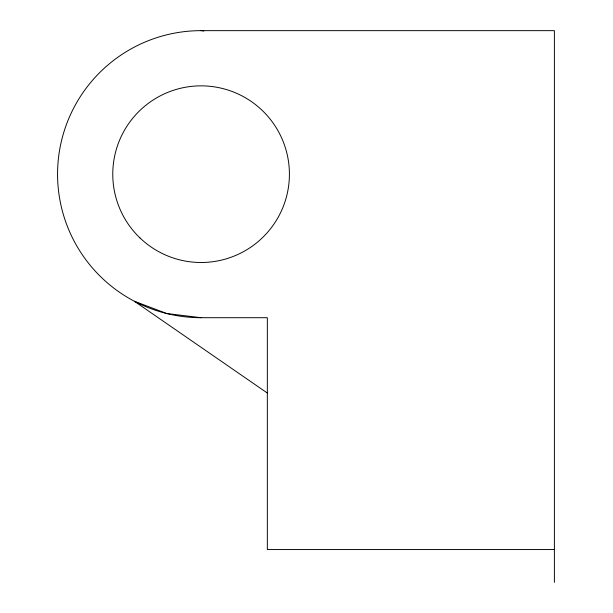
<?xml version="1.0" encoding="UTF-8"?>
<svg xmlns="http://www.w3.org/2000/svg" width="613" height="613" viewBox="0 0 613 613"><rect width="100%" height="100%" fill="white"/><g stroke="black" fill="none" stroke-linecap="round" stroke-linejoin="round"><path stroke-width="0.92" d="M554.39 549.555L267.337 549.555L267.337 317.703L201.095 317.703A143.526 143.526 0 0 1 57.561 174.176A143.526 143.526 0 0 1 201.095 30.65L554.39 30.65L554.39 582.35M201.095 30.65L203.876 30.987M201.095 317.703L166.744 313.534L134.393 301.267L267.337 393.033M139.91 237.875A88.326 88.326 0 0 0 286.846 195.317A88.326 88.326 0 0 0 176.521 89.337A88.326 88.326 0 0 0 139.91 237.875"/></g></svg>
